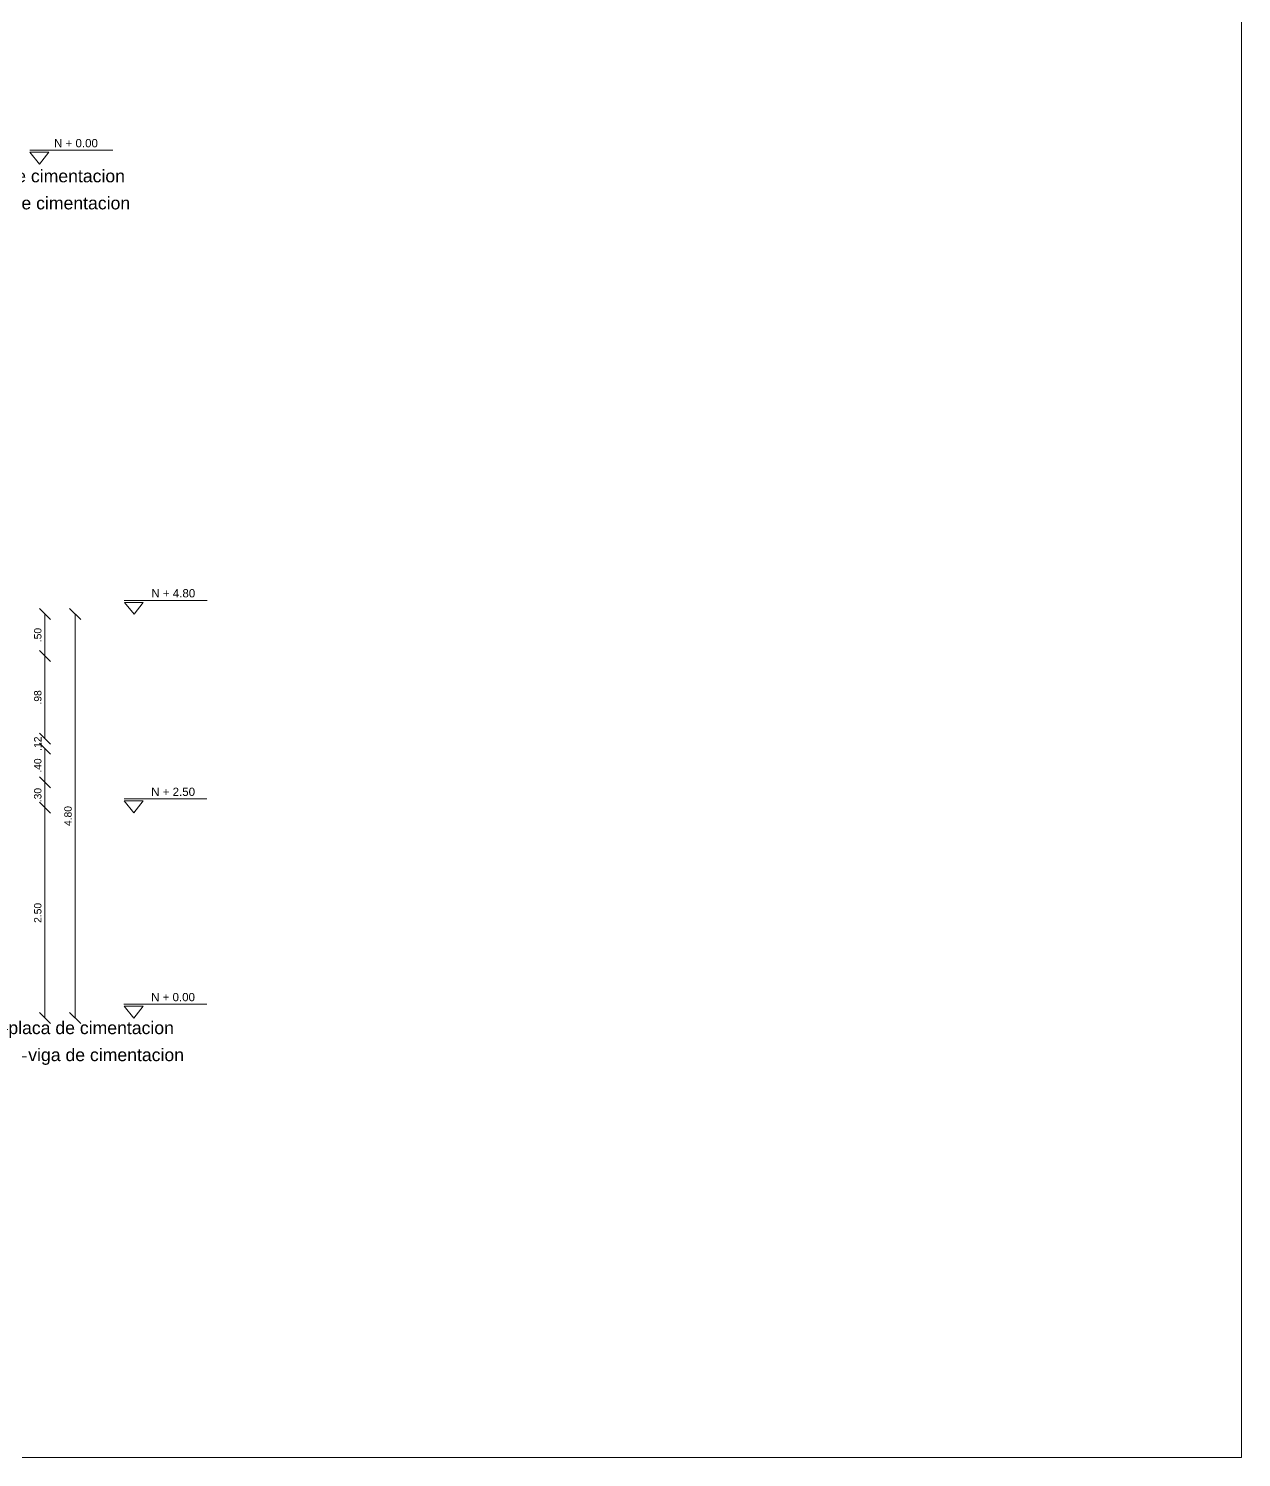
# Model space of a CAD drawing. Header units: metres. Extents: x 98211 to 98447, y 101204 to 101327.
# Drawn here: x 98234.09 to 98248.5, y 101253.82 to 101270.8 of the extents above; entities that cross this region are included whole.
import ezdxf
from ezdxf import colors
from ezdxf.entities.mleader import LeaderData, LeaderLine
from ezdxf.math import Vec2, Vec3

# ---------------------------------------------------------------- set-up
doc = ezdxf.new("R2010")
doc.units = ezdxf.units.M
doc.header["$LTSCALE"] = 8
doc.header["$MEASUREMENT"] = 0
doc.header["$PDMODE"] = 1
doc.layers.get('0').update_dxf_attribs({"linetype": 'CONTINUOUS', "lineweight": 9})
doc.layers.get('DEFPOINTS').update_dxf_attribs({"linetype": 'CONTINUOUS'})
for name, color, linetype, lineweight in [('A_TEXT-DIM', 54, 'CONTINUOUS', 13), ('A_TEXT-NIVL', 54, 'CONTINUOUS', 20), ('A_TEXT-NOTA', 53, 'CONTINUOUS', 20)]:
    doc.layers.add(name, color=color, linetype=linetype, lineweight=lineweight)
doc.styles.add('ARIAL', font='arial.ttf')
doc.dimstyles.new('BAN_REP_1-50-2', dxfattribs={"dimtxt": 0.0875, "dimasz": 0.1313, "dimexe": 0.15, "dimexo": 0.03, "dimgap": 0.04, "dimtad": 1, "dimzin": 4, "dimdsep": 46, "dimtxsty": 'ARIAL', "dimblk": 'OBLIQUE', "dimcen": 0.075, "dimse1": 1, "dimse2": 1, "dimclrd": 256, "dimclre": 256, "dimclrt": 256, "dimadec": 0, "dimazin": 0, "dimtfac": 1, "dimtix": 1, "dimtofl": 0, "dimtmove": 1, "dimatfit": 3, "dimldrblk": 'OPEN90', "dimfxl": 1, "dimtolj": 1, "dimtzin": 0, "dimlwd": -1, "dimlwe": -1, "dimarcsym": 0})

# ---------------------------------------------------------------- blocks, each defined once
blk = doc.blocks.new('NIVEL ARQUITECTONICO')
at = {"layer": 'A_TEXT-NIVL'}
blk.add_line((-0.88, 0), (0, 0), dxfattribs=at)
blk.add_lwpolyline([(-0.776, -0.146), (-0.678, -0.021), (-0.878, -0.021)], close=True, dxfattribs=at)
at = {"layer": 'A_TEXT-NOTA', "linetype": 'Continuous', "style": 'ARIAL'}
blk.add_attdef('Q', (-0.592, 0.032), '', height=0.0875, dxfattribs=at)
blk = doc.blocks.new('_Open30')
at = {"color": 0, "linetype": 'ByBlock', "lineweight": -2}
for p, q in [((-1, 0.27), (0, 0)), ((0, 0), (-1, -0.27)), ((0, 0), (-1, 0))]:
    blk.add_line(p, q, dxfattribs=at)
blk = doc.blocks.new('_Oblique')
at = {"color": 0, "linetype": 'ByBlock', "lineweight": -2}
blk.add_line((-0.5, -0.5), (0.5, 0.5), dxfattribs=at)
blk = doc.blocks.new('*D295')
at = {"layer": 'A_TEXT-DIM', "transparency": 16777216}
blk.add_line((98234.28, 101259.042), (98234.28, 101261.542), dxfattribs=at)
at = {"layer": 'DEFPOINTS', "color": 0, "transparency": 16777216}
for p in [(98234.28, 101261.542), (98234.28, 101261.542), (98234.28, 101259.042)]:
    blk.add_point(p, dxfattribs=at)
at = {"layer": 'A_TEXT-DIM', "transparency": 16777216, "xscale": 0.1313, "yscale": 0.1313, "zscale": 0.1313}
for p, rotation in [((98234.28, 101261.542), 90), ((98234.28, 101259.042), 270)]:
    blk.add_blockref('_Oblique', p, dxfattribs=dict(at, rotation=rotation))
at = {"layer": 'A_TEXT-DIM', "transparency": 16777216, "insert": (98234.196, 101260.292), "char_height": 0.0875, "attachment_point": 5, "rotation": 90, "style": 'ARIAL'}
blk.add_mtext('\\A1;2.50', dxfattribs=at)
blk = doc.blocks.new('_Open90')
at = {"color": 0, "linetype": 'ByBlock', "lineweight": -2}
for p, q in [((0, 0), (-1, 0)), ((-0.5, 0.5), (0, 0)), ((0, 0), (-0.5, -0.5))]:
    blk.add_line(p, q, dxfattribs=at)
blk = doc.blocks.new('*D296')
at = {"layer": 'A_TEXT-DIM', "transparency": 16777216}
blk.add_line((98234.28, 101261.542), (98234.28, 101261.843), dxfattribs=at)
at = {"layer": 'DEFPOINTS', "color": 0, "transparency": 16777216}
for p in [(98234.28, 101261.843), (98234.28, 101261.843), (98234.28, 101261.542)]:
    blk.add_point(p, dxfattribs=at)
at = {"layer": 'A_TEXT-DIM', "transparency": 16777216, "xscale": 0.1313, "yscale": 0.1313, "zscale": 0.1313}
for p, rotation in [((98234.28, 101261.843), 90), ((98234.28, 101261.542), 270)]:
    blk.add_blockref('_Oblique', p, dxfattribs=dict(at, rotation=rotation))
at = {"layer": 'A_TEXT-DIM', "transparency": 16777216, "insert": (98234.196, 101261.692), "char_height": 0.0875, "attachment_point": 5, "rotation": 90, "style": 'ARIAL'}
blk.add_mtext('\\A1;.30', dxfattribs=at)
blk = doc.blocks.new('*D297')
at = {"layer": 'A_TEXT-DIM', "transparency": 16777216}
blk.add_line((98234.28, 101261.843), (98234.28, 101262.243), dxfattribs=at)
at = {"layer": 'DEFPOINTS', "color": 0, "transparency": 16777216}
for p in [(98234.28, 101262.243), (98234.28, 101262.243), (98234.28, 101261.843)]:
    blk.add_point(p, dxfattribs=at)
at = {"layer": 'A_TEXT-DIM', "transparency": 16777216, "xscale": 0.1313, "yscale": 0.1313, "zscale": 0.1313}
for p, rotation in [((98234.28, 101262.243), 90), ((98234.28, 101261.843), 270)]:
    blk.add_blockref('_Oblique', p, dxfattribs=dict(at, rotation=rotation))
at = {"layer": 'A_TEXT-DIM', "transparency": 16777216, "insert": (98234.196, 101262.043), "char_height": 0.0875, "attachment_point": 5, "rotation": 90, "style": 'ARIAL'}
blk.add_mtext('\\A1;.40', dxfattribs=at)
blk = doc.blocks.new('*D298')
at = {"layer": 'DEFPOINTS', "color": 0, "transparency": 16777216}
for p in [(98234.28, 101262.363), (98234.28, 101262.363), (98234.28, 101262.243)]:
    blk.add_point(p, dxfattribs=at)
at = {"layer": 'A_TEXT-DIM', "transparency": 16777216, "insert": (98234.196, 101262.303), "char_height": 0.0875, "attachment_point": 5, "rotation": 90, "style": 'ARIAL'}
blk.add_mtext('\\A1;.12', dxfattribs=at)
blk = doc.blocks.new('*D299')
at = {"layer": 'A_TEXT-DIM', "transparency": 16777216}
blk.add_line((98234.28, 101262.363), (98234.28, 101263.344), dxfattribs=at)
at = {"layer": 'DEFPOINTS', "color": 0, "transparency": 16777216}
for p in [(98234.28, 101263.344), (98234.28, 101263.344), (98234.28, 101262.363)]:
    blk.add_point(p, dxfattribs=at)
at = {"layer": 'A_TEXT-DIM', "transparency": 16777216, "xscale": 0.1313, "yscale": 0.1313, "zscale": 0.1313}
for p, rotation in [((98234.28, 101263.344), 90), ((98234.28, 101262.363), 270)]:
    blk.add_blockref('_Oblique', p, dxfattribs=dict(at, rotation=rotation))
at = {"layer": 'A_TEXT-DIM', "transparency": 16777216, "insert": (98234.196, 101262.853), "char_height": 0.0875, "attachment_point": 5, "rotation": 90, "style": 'ARIAL'}
blk.add_mtext('\\A1;.98', dxfattribs=at)
blk = doc.blocks.new('*D300')
at = {"layer": 'A_TEXT-DIM', "transparency": 16777216}
blk.add_line((98234.28, 101263.344), (98234.28, 101263.844), dxfattribs=at)
at = {"layer": 'DEFPOINTS', "color": 0, "transparency": 16777216}
for p in [(98234.28, 101263.844), (98234.28, 101263.844), (98234.28, 101263.344)]:
    blk.add_point(p, dxfattribs=at)
at = {"layer": 'A_TEXT-DIM', "transparency": 16777216, "xscale": 0.1313, "yscale": 0.1313, "zscale": 0.1313}
for p, rotation in [((98234.28, 101263.844), 90), ((98234.28, 101263.344), 270)]:
    blk.add_blockref('_Oblique', p, dxfattribs=dict(at, rotation=rotation))
at = {"layer": 'A_TEXT-DIM', "transparency": 16777216, "insert": (98234.196, 101263.594), "char_height": 0.0875, "attachment_point": 5, "rotation": 90, "style": 'ARIAL'}
blk.add_mtext('\\A1;.50', dxfattribs=at)
blk = doc.blocks.new('*D301')
at = {"layer": 'A_TEXT-DIM', "transparency": 16777216}
blk.add_line((98234.64, 101259.042), (98234.64, 101263.844), dxfattribs=at)
at = {"layer": 'DEFPOINTS', "color": 0, "transparency": 16777216}
for p in [(98234.64, 101263.844), (98234.64, 101263.844), (98234.64, 101259.042)]:
    blk.add_point(p, dxfattribs=at)
at = {"layer": 'A_TEXT-DIM', "transparency": 16777216, "xscale": 0.1313, "yscale": 0.1313, "zscale": 0.1313}
for p, rotation in [((98234.64, 101263.844), 90), ((98234.64, 101259.042), 270)]:
    blk.add_blockref('_Oblique', p, dxfattribs=dict(at, rotation=rotation))
at = {"layer": 'A_TEXT-DIM', "transparency": 16777216, "insert": (98234.555, 101261.443), "char_height": 0.0875, "attachment_point": 5, "rotation": 90, "style": 'ARIAL'}
blk.add_mtext('\\A1;4.80', dxfattribs=at)

msp = doc.modelspace()

# ---------------------------------------------------------------- linework, layer by layer
msp.add_lwpolyline([(98211.31, 101287.784), (98248.505, 101287.784), (98248.505, 101253.82), (98211.31, 101253.82)], close=True)

# ---------------------------------------------------------------- block references
at = {"color": 1}
ref = msp.add_blockref('NIVEL ARQUITECTONICO', (98235.086, 101269.355), dxfattribs=dict(at, xscale=1.12, yscale=1.12, zscale=1.12))
ref.add_attrib('Q', 'N + 0.00', (98234.389, 101269.391, 2254.298), dxfattribs={"layer": 'A_TEXT-NOTA', "linetype": 'Continuous', "height": 0.098, "style": 'ARIAL'})
at = {"color": 1, "xscale": 1.12, "yscale": 1.12, "zscale": 1.12}
for p, values in [((98236.209, 101264.006), {'Q': 'N + 4.80'}), ((98236.207, 101261.646), {'Q': 'N + 2.50'}), ((98236.206, 101259.206), {'Q': 'N + 0.00'})]:
    msp.add_blockref('NIVEL ARQUITECTONICO', p, dxfattribs=at).add_auto_attribs(values)

# ---------------------------------------------------------------- dimensions: what is measured, and where the dimension line sits
at = {"layer": 'A_TEXT-DIM'}
for base, p1, p2, picture, middle in [((98234.28, 101263.844), (98234.28, 101263.344), (98234.28, 101263.844), '*D300', (98234.196, 101263.594)), ((98234.64, 101263.844), (98234.64, 101259.042), (98234.64, 101263.844), '*D301', (98234.555, 101261.443)), ((98234.28, 101263.344), (98234.28, 101262.363), (98234.28, 101263.344), '*D299', (98234.196, 101262.853)), ((98234.28, 101262.363), (98234.28, 101262.243), (98234.28, 101262.363), '*D298', (98234.196, 101262.303)), ((98234.28, 101262.243), (98234.28, 101261.843), (98234.28, 101262.243), '*D297', (98234.196, 101262.043)), ((98234.28, 101261.843), (98234.28, 101261.542), (98234.28, 101261.843), '*D296', (98234.196, 101261.692)), ((98234.28, 101261.542), (98234.28, 101259.042), (98234.28, 101261.542), '*D295', (98234.196, 101260.292))]:
    dim = msp.add_linear_dim(base=base, p1=p1, p2=p2, angle=90, dimstyle='BAN_REP_1-50-2', dxfattribs=at)
    dim.commit()
    dim.dimension.update_dxf_attribs({"geometry": picture, "text_midpoint": middle})

# ---------------------------------------------------------------- leaders
at = {"layer": 'A_TEXT-NOTA'}
ml = msp.add_multileader_mtext('Standard', dxfattribs=at)
ml.set_content('placa de cimentacion ', color=256, style='ARIAL')
ml.set_leader_properties(color=256, linetype='ByLayer', lineweight=-1)
ml.set_arrow_properties(name='OPEN30')
ml.build(insert=Vec2(0, 0))
ml.multileader.update_dxf_attribs({"dogleg_length": 0.18, "arrow_head_size": 0.0437})
ctx = ml.context
ctx.base_point, ctx.char_height, ctx.arrow_head_size, ctx.landing_gap_size, ctx.plane_origin = Vec3(98233.255, 101269.029, 2254.298), 0.15, 0.0437, 0.036, Vec3(98233.137, 101268.658, 2254.298)
ctx.text_align_type = 2
notes = []
notes.append((ctx, [(0, (1, 1, 0), (98232.326, 101269.029, 2254.298), (1, 0), 0.93, [(0, [(98232.253, 101269.163, 2254.298)], 0, [])])]))
ctx.mtext.insert, ctx.mtext.width, ctx.mtext.alignment, ctx.mtext.flow_direction = Vec3(98235.232, 101269.125, 2254.298), 2.48726, 3, 5
ml = msp.add_multileader_mtext('Standard', dxfattribs=at)
ml.set_content('viga de cimentacion', color=256, style='ARIAL')
ml.set_leader_properties(color=256, linetype='ByLayer', lineweight=-1)
ml.set_arrow_properties(name='OPEN30')
ml.build(insert=Vec2(0, 0))
ml.multileader.update_dxf_attribs({"dogleg_length": 0.18, "arrow_head_size": 0.0437})
ctx = ml.context
ctx.base_point, ctx.char_height, ctx.arrow_head_size, ctx.landing_gap_size, ctx.plane_origin = Vec3(98233.423, 101268.706, 2254.298), 0.15, 0.0437, 0.036, Vec3(98234.736, 101268.335, 2254.298)
ctx.text_align_type = 2
notes.append((ctx, [(0, (1, 1, 0), (98233.093, 101268.706, 2254.298), (1, 0), 0.33, [(0, [(98232.677, 101268.906, 2254.298)], 0, [])])]))
ctx.mtext.insert, ctx.mtext.width, ctx.mtext.alignment, ctx.mtext.flow_direction = Vec3(98235.294, 101268.803, 2254.298), 2.38131, 3, 5
ml = msp.add_multileader_mtext('Standard', dxfattribs=at)
ml.set_content('placa de cimentacion ', color=256, style='ARIAL')
ml.set_leader_properties(color=256, linetype='ByLayer', lineweight=-1)
ml.set_arrow_properties(name='OPEN30')
ml.build(insert=Vec2(0, 0))
ml.multileader.update_dxf_attribs({"dogleg_length": 0.18, "arrow_head_size": 0.0437})
ctx = ml.context
ctx.base_point, ctx.char_height, ctx.arrow_head_size, ctx.landing_gap_size, ctx.plane_origin = Vec3(98233.837, 101258.905), 0.15, 0.0437, 0.036, Vec3(98233.719, 101258.534)
ctx.text_align_type = 2
notes.append((ctx, [(0, (1, 1, 0), (98232.908, 101258.905), (1, 0), 0.93, [(0, [(98232.835, 101259.039)], 0, [])])]))
ctx.mtext.insert, ctx.mtext.width, ctx.mtext.alignment, ctx.mtext.flow_direction = Vec3(98235.814, 101259.001), 2.48726, 3, 5
ml = msp.add_multileader_mtext('Standard', dxfattribs=at)
ml.set_content('viga de cimentacion', color=256, style='ARIAL')
ml.set_leader_properties(color=256, linetype='ByLayer', lineweight=-1)
ml.set_arrow_properties(name='OPEN30')
ml.build(insert=Vec2(0, 0))
ml.multileader.update_dxf_attribs({"dogleg_length": 0.18, "arrow_head_size": 0.0437})
ctx = ml.context
ctx.base_point, ctx.char_height, ctx.arrow_head_size, ctx.landing_gap_size, ctx.plane_origin = Vec3(98234.063, 101258.583), 0.15, 0.0437, 0.036, Vec3(98235.375, 101258.211)
ctx.text_align_type = 2
notes.append((ctx, [(0, (1, 1, 0), (98233.732, 101258.583), (1, 0), 0.33, [(0, [(98233.316, 101258.782)], 0, [])])]))
ctx.mtext.insert, ctx.mtext.width, ctx.mtext.alignment, ctx.mtext.flow_direction = Vec3(98235.934, 101258.68), 2.38131, 3, 5
for ctx, leaders in notes:
    for number, flags, end, landing, length, lines in leaders:
        leader = LeaderData()
        leader.index, (leader.has_last_leader_line, leader.has_dogleg_vector, leader.attachment_direction) = number, flags
        leader.last_leader_point, leader.dogleg_vector, leader.dogleg_length = Vec3(end), Vec3(landing), length
        for number, points, colour, breaks in lines:
            line = LeaderLine()
            line.index, line.vertices, line.color, line.breaks = number, Vec3.list(points), colors.encode_raw_color(colour), breaks
            leader.lines.append(line)
        ctx.leaders.append(leader)

doc.saveas('drawing.dxf')
